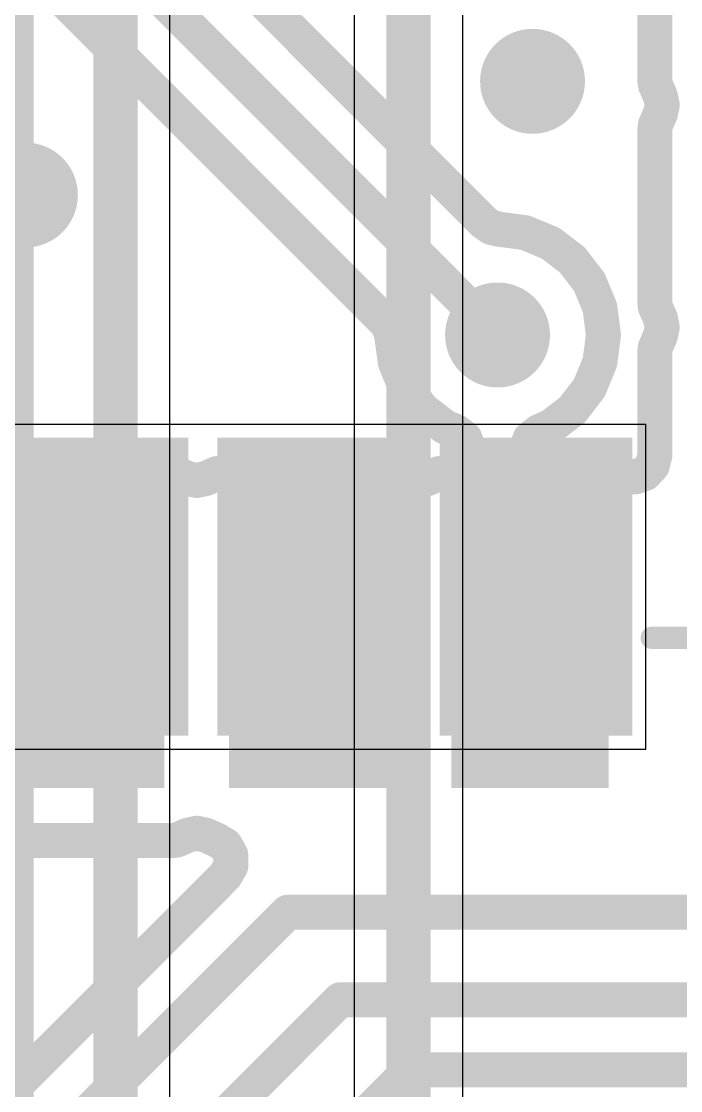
# Model space of a CAD drawing. Header units: inches. Extents: x 0 to 12.4, y -0.6 to 2.2.
# Drawn here: x 2.2088 to 2.3573, y 1.1023 to 1.3429 of the extents above; entities that cross this region are included whole.
import ezdxf

# ---------------------------------------------------------------- set-up
doc = ezdxf.new("R2010")
doc.units = ezdxf.units.IN
doc.header["$MEASUREMENT"] = 0
for name, color, linetype in [('Bottom Layer', 5, 'Continuous'), ('Dimension', 6, 'Continuous'), ('Top Layer', 1, 'Continuous'), ('Top Overlay', 2, 'Continuous'), ('Top Paste', 8, 'Continuous'), ('Top Solder', 216, 'Continuous')]:
    doc.layers.add(name, color=color, linetype=linetype)

# ---------------------------------------------------------------- blocks, each defined once
blk = doc.blocks.new('41_SMD_UFL_M______17')
at = {"layer": 'Top Layer'}
for points in [[(0.15748035, -0.37913385), (0.15748035, -0.32007875), (0.19291345, -0.32007875), (0.19291345, -0.37913385)], [(0.20748035, -0.37913385), (0.20748035, -0.32007875), (0.24291345, -0.32007875), (0.24291345, -0.37913385)], [(0.25748035, -0.37913385), (0.25748035, -0.32007875), (0.29291345, -0.32007875), (0.29291345, -0.37913385)]]:
    blk.add_hatch(color=1, dxfattribs=at).paths.add_polyline_path(points)
at = {"layer": 'Top Paste'}
for points in [[(0.15748035, -0.37913385), (0.15748035, -0.32007875), (0.19291345, -0.32007875), (0.19291345, -0.37913385)], [(0.20748035, -0.37913385), (0.20748035, -0.32007875), (0.24291345, -0.32007875), (0.24291345, -0.37913385)], [(0.25748035, -0.37913385), (0.25748035, -0.32007875), (0.29291345, -0.32007875), (0.29291345, -0.37913385)]]:
    blk.add_hatch(color=8, dxfattribs=at).paths.add_polyline_path(points)
at = {"layer": 'Top Solder'}
for points in [[(0.15348035, -0.38313385), (0.15348035, -0.31607875), (0.19691345, -0.31607875), (0.19691345, -0.38313385)], [(0.20348035, -0.38313385), (0.20348035, -0.31607875), (0.24691345, -0.31607875), (0.24691345, -0.38313385)], [(0.25348035, -0.38313385), (0.25348035, -0.31607875), (0.29691345, -0.31607875), (0.29691345, -0.38313385)]]:
    blk.add_hatch(color=216, dxfattribs=at).paths.add_polyline_path(points)
at = {"layer": 'Top Overlay', "const_width": 0.005}
blk.add_lwpolyline([(0.3012362, -0.3610788), (0.3561575, -0.3610788)], dxfattribs=at)
at = {"layer": 'Top Overlay', "const_width": 0.0025}
blk.add_lwpolyline([(0.2999862, -0.3610788, 1), (0.3024862, -0.3610788, 1)], format="xyb", close=True, dxfattribs=at)

msp = doc.modelspace()

# ---------------------------------------------------------------- hatches: boundary and pattern name
at = {"layer": 'Dimension'}
h = msp.add_hatch(color=6, dxfattribs=at)
edge = h.paths.add_edge_path()
edge.add_arc((2.3239116, 1.3294061), 0.011811, 0, 360)
h = msp.add_hatch(color=6, dxfattribs=at)
edge = h.paths.add_edge_path()
edge.add_arc((2.2097383, 1.3038155), 0.011811, 0, 360)
h = msp.add_hatch(color=6, dxfattribs=at)
edge = h.paths.add_edge_path()
edge.add_arc((2.3160376, 1.2723195), 0.011811, 0, 360)
h = msp.add_hatch(color=6, dxfattribs=at)
edge = h.paths.add_edge_path()
edge.add_arc((2.3160376, 1.2723195), 0.011811, 0, 360)
for points in [[(2.20560445, 1.22940605), (2.24103755, 1.22940605), (2.24103755, 1.17035095), (2.20560445, 1.17035095)], [(2.20560445, 1.22940605), (2.24103755, 1.22940605), (2.24103755, 1.17035095), (2.20560445, 1.17035095)], [(2.20560445, 1.22940605), (2.24103755, 1.22940605), (2.24103755, 1.17035095), (2.20560445, 1.17035095)], [(2.25560445, 1.22940605), (2.29103755, 1.22940605), (2.29103755, 1.17035095), (2.25560445, 1.17035095)], [(2.25560445, 1.22940605), (2.29103755, 1.22940605), (2.29103755, 1.17035095), (2.25560445, 1.17035095)], [(2.25560445, 1.22940605), (2.29103755, 1.22940605), (2.29103755, 1.17035095), (2.25560445, 1.17035095)], [(2.30560445, 1.22940605), (2.34103755, 1.22940605), (2.34103755, 1.17035095), (2.30560445, 1.17035095)]]:
    msp.add_hatch(color=6, dxfattribs=at).paths.add_polyline_path(points)

# ---------------------------------------------------------------- linework, layer by layer
at = {"layer": 'Bottom Layer'}
for p, q in [((2.2422351, 0.8030049), (2.2422351, 1.721)), ((2.2837649, 1.6666323), (2.2837649, 1.0479291)), ((2.3082351, 1.0479291), (2.3082351, 1.6666323))]:
    msp.add_line(p, q, dxfattribs=at)
at = {"layer": 'Bottom Layer', "const_width": 0.01}
for points in [[(2.23, 0.797937), (2.23, 1.721)], [(2.296, 1.010937), (2.296, 1.681)], [(2.2065966, 0.6254035), (2.2065966, 1.4204034)]]:
    msp.add_lwpolyline(points, dxfattribs=at)
at = {"layer": 'Dimension', "const_width": 0.007874}
for points in [[(2.2239476, 1.3867083), (2.3131026, 1.2975533)], [(2.2136754, 1.3746817), (2.3160376, 1.2723195)], [(2.3514509, 1.3297492), (2.3514509, 1.3684333)], [(2.208574, 1.3574841), (2.2908037, 1.2752545)], [(2.3514509, 1.3297485), (2.3514509, 1.3297492)], [(2.3514509, 1.3297485), (2.351451, 1.3296083)], [(2.351451, 1.3296083), (2.3514672, 1.3294686)], [(2.3514672, 1.3294682), (2.3514672, 1.3294686)], [(2.3514672, 1.3294682), (2.3514818, 1.3293421)], [(2.3514818, 1.3293421), (2.3515657, 1.328619)], [(2.3515657, 1.328619), (2.351714, 1.3282832)], [(2.351714, 1.3282831), (2.351714, 1.3282832)], [(2.351714, 1.3282831), (2.3526943, 1.326063)], [(2.3526943, 1.326063), (2.3531102, 1.3240911)], [(2.351714, 1.3198991), (2.3526943, 1.3221192)], [(2.3526943, 1.3221192), (2.3531102, 1.3240911)], [(2.3515657, 1.3195632), (2.3517139, 1.3198988)], [(2.3517139, 1.3198988), (2.351714, 1.3198991)], [(2.3514509, 1.318574), (2.3514671, 1.3187132)], [(2.3514509, 1.3184333), (2.3514509, 1.318574)], [(2.3514509, 1.2797492), (2.3514509, 1.3184333)], [(2.3514671, 1.3187137), (2.3515234, 1.3191985)], [(2.3514671, 1.3187132), (2.3514671, 1.3187137)], [(2.3515234, 1.3191985), (2.3515657, 1.3195632)], [(2.3131026, 1.2975533), (2.3146856, 1.2964954)], [(2.3146856, 1.2964954), (2.3160454, 1.2962246)], [(2.3160376, 1.2961652), (2.3160454, 1.2962246)], [(2.3160376, 1.2961652), (2.321892, 1.2953945)], [(2.321892, 1.2953945), (2.3218922, 1.2953945)], [(2.3218922, 1.2953945), (2.3222093, 1.2953527)], [(2.3222093, 1.2953527), (2.3225048, 1.2952303)], [(2.3225048, 1.2952303), (2.3225049, 1.2952302)], [(2.3225049, 1.2952302), (2.3276648, 1.2930929)], [(2.3276648, 1.2930929), (2.3279604, 1.2929705)], [(2.3279604, 1.2929705), (2.3328991, 1.2891809)], [(2.3328991, 1.2891809), (2.3366886, 1.2842423)], [(2.3366886, 1.2842423), (2.3390708, 1.2784912)], [(2.3514509, 1.2797485), (2.3514509, 1.2797492)], [(2.3514509, 1.2797485), (2.351451, 1.2796083)], [(2.351451, 1.2796083), (2.3514672, 1.2794686)], [(2.3514672, 1.2794682), (2.3514672, 1.2794686)], [(2.3514672, 1.2794682), (2.3514806, 1.2793525)], [(2.3514806, 1.2793525), (2.3515657, 1.278619)], [(2.3390708, 1.2784912), (2.3398833, 1.2723195)], [(2.3515657, 1.278619), (2.351714, 1.2782832)], [(2.351714, 1.2782831), (2.351714, 1.2782832)], [(2.351714, 1.2782831), (2.3526943, 1.276063)], [(2.2908037, 1.2752545), (2.2918616, 1.2736714)], [(2.3526943, 1.276063), (2.3531102, 1.2740911)], [(2.3526943, 1.2721192), (2.3531102, 1.2740911)], [(2.2918616, 1.2736714), (2.2921324, 1.2723117)], [(2.2921324, 1.2723117), (2.2921918, 1.2723195)], [(2.2921918, 1.2723195), (2.2929625, 1.266465)], [(2.3390708, 1.2661477), (2.3398833, 1.2723195)], [(2.351714, 1.2698991), (2.3526943, 1.2721192)], [(2.3514671, 1.2687137), (2.3515234, 1.2691985)], [(2.3515234, 1.2691985), (2.3515657, 1.2695632)], [(2.3515657, 1.2695632), (2.3517139, 1.2698988)], [(2.3517139, 1.2698988), (2.351714, 1.2698991)], [(2.3514509, 1.268574), (2.3514671, 1.2687132)], [(2.3514509, 1.2684333), (2.3514509, 1.268574)], [(2.3514509, 1.2684332), (2.3514509, 1.2684333)], [(2.3514509, 1.2452329), (2.3514509, 1.2684332)], [(2.3514671, 1.2687132), (2.3514671, 1.2687137)], [(2.2929625, 1.266465), (2.2929626, 1.2664648)], [(2.2929626, 1.2664648), (2.2930043, 1.2661477)], [(2.2930043, 1.2661477), (2.2931267, 1.2658522)], [(2.2931267, 1.2658522), (2.2931268, 1.2658521)], [(2.2931268, 1.2658521), (2.2950878, 1.2611178)], [(2.3366886, 1.2603966), (2.3390708, 1.2661477)], [(2.2950878, 1.2611178), (2.2953865, 1.2603966)], [(2.2953865, 1.2603966), (2.2991761, 1.255458)], [(2.3328991, 1.255458), (2.3366886, 1.2603966)], [(2.2991761, 1.255458), (2.3041147, 1.2516684)], [(2.3279604, 1.2516684), (2.3328991, 1.255458)], [(2.3041147, 1.2516684), (2.3066242, 1.2506289)], [(2.3066242, 1.2506289), (2.3087055, 1.2489882)], [(2.3233695, 1.2489882), (2.3254508, 1.2506289)], [(2.3254508, 1.2506289), (2.3279604, 1.2516684)], [(2.3087055, 1.2489882), (2.3096229, 1.2465018)], [(2.3224522, 1.2465017), (2.3233695, 1.2489882)], [(2.3091059, 1.2439024), (2.3096229, 1.2465018)], [(2.3224522, 1.2465017), (2.3229692, 1.2439024)], [(2.3508611, 1.2429068), (2.3514509, 1.2452329)], [(2.307307, 1.2419563), (2.3091059, 1.2439024)], [(2.3229692, 1.2439024), (2.3247683, 1.2419562)], [(2.3492342, 1.2411427), (2.3508611, 1.2429068)], [(2.2039791, 1.2412368), (2.2426631, 1.2412368)], [(2.2426631, 1.2412368), (2.2428039, 1.2412368)], [(2.2428039, 1.2412368), (2.2429431, 1.2412206)], [(2.2429431, 1.2412206), (2.2429436, 1.2412206)], [(2.2429436, 1.2412206), (2.2434283, 1.2411643)], [(2.2434283, 1.2411643), (2.2437931, 1.241122)], [(2.2437931, 1.241122), (2.2441289, 1.2409737)], [(2.2441289, 1.2409737), (2.2441292, 1.2409737)], [(2.2441292, 1.2409737), (2.2463491, 1.2399935)], [(2.2502928, 1.2399934), (2.2525129, 1.2409737)], [(2.2525129, 1.2409737), (2.2525131, 1.2409737)], [(2.2525131, 1.2409737), (2.2528489, 1.241122)], [(2.2528489, 1.241122), (2.2532137, 1.2411643)], [(2.2532137, 1.2411643), (2.2532138, 1.2411643)], [(2.2532138, 1.2411643), (2.2536981, 1.2412205)], [(2.2536981, 1.2412205), (2.2536985, 1.2412206)], [(2.2536985, 1.2412206), (2.2538382, 1.2412367)], [(2.2538382, 1.2412367), (2.2539783, 1.2412368)], [(2.2539783, 1.2412368), (2.2539791, 1.2412368)], [(2.2539791, 1.2412368), (2.2926631, 1.2412368)], [(2.2926631, 1.2412368), (2.2928039, 1.2412368)], [(2.2928039, 1.2412368), (2.2929431, 1.2412206)], [(2.2929431, 1.2412206), (2.2929436, 1.2412206)], [(2.2929436, 1.2412206), (2.2934283, 1.2411643)], [(2.2934283, 1.2411643), (2.2937931, 1.241122)], [(2.2937931, 1.241122), (2.2941289, 1.2409737)], [(2.2941289, 1.2409737), (2.2941292, 1.2409737)], [(2.2941292, 1.2409737), (2.2963491, 1.2399935)], [(2.3002928, 1.2399934), (2.3025129, 1.2409737)], [(2.3025129, 1.2409737), (2.3025131, 1.2409737)], [(2.3025131, 1.2409737), (2.3028489, 1.241122)], [(2.3028489, 1.241122), (2.3032137, 1.2411643)], [(2.3032137, 1.2411643), (2.3032138, 1.2411643)], [(2.3032138, 1.2411643), (2.3036981, 1.2412205)], [(2.3036981, 1.2412205), (2.3036985, 1.2412206)], [(2.3036985, 1.2412206), (2.3038382, 1.2412367)], [(2.3038382, 1.2412367), (2.3039784, 1.2412368)], [(2.3039784, 1.2412368), (2.3039791, 1.2412368)], [(2.3039791, 1.2412368), (2.3047563, 1.2412368)], [(2.3047563, 1.2412368), (2.307307, 1.2419563)], [(2.3247683, 1.2419562), (2.3273191, 1.2412368)], [(2.3273191, 1.2412368), (2.3426631, 1.2412368)], [(2.3426631, 1.2412368), (2.3428039, 1.2412368)], [(2.3428039, 1.2412368), (2.3429431, 1.2412206)], [(2.3429431, 1.2412206), (2.3429436, 1.2412206)], [(2.3429436, 1.2412206), (2.3434283, 1.2411643)], [(2.3434283, 1.2411643), (2.3437931, 1.241122)], [(2.3437931, 1.241122), (2.3441288, 1.2409738)], [(2.3441288, 1.2409738), (2.3441289, 1.2409737)], [(2.3441289, 1.2409737), (2.3443898, 1.2408586)], [(2.3443898, 1.2408586), (2.3445971, 1.240767)], [(2.3445971, 1.240767), (2.3469633, 1.240367)], [(2.3469633, 1.240367), (2.3492342, 1.2411427)], [(2.2463491, 1.2399935), (2.2483209, 1.2395775)], [(2.2483209, 1.2395775), (2.2502928, 1.2399934)], [(2.2963491, 1.2399935), (2.2983209, 1.2395775)], [(2.2983209, 1.2395775), (2.3002928, 1.2399934)], [(2.2038381, 1.1585202), (2.2428039, 1.1585203)], [(2.2428039, 1.1585203), (2.2437931, 1.158635)], [(2.2437931, 1.158635), (2.2463491, 1.1597636)], [(2.2463491, 1.1597636), (2.248321, 1.1601796)], [(2.248321, 1.1601796), (2.2502929, 1.1597636)], [(2.2502929, 1.1597636), (2.2506729, 1.1595958)], [(2.2506729, 1.1595958), (2.2525131, 1.1587833)], [(2.2525131, 1.1587833), (2.2525132, 1.1587833)], [(2.2525132, 1.1587833), (2.2525711, 1.1587577)], [(2.2525711, 1.1587577), (2.252849, 1.158635)], [(2.2528353, 1.158604), (2.252849, 1.158635)], [(2.2528353, 1.158604), (2.2547197, 1.1575075)], [(2.2547197, 1.1575075), (2.2559757, 1.1553199)], [(2.2559721, 1.1527974), (2.2559757, 1.1553199)], [(2.2547098, 1.1506135), (2.2559721, 1.1527974)], [(2.2016484, 1.0975521), (2.2547098, 1.1506135)], [(2.2136754, 1.0872801), (2.2687935, 1.1423982)], [(2.2687935, 1.1423982), (2.3711557, 1.1423982)], [(2.2333604, 1.0754691), (2.2806045, 1.1227132)], [(2.2806045, 1.1227132), (2.4144628, 1.1227132)], [(2.2569824, 1.067595), (2.2963525, 1.1069651)], [(2.2963525, 1.1069651), (2.4341478, 1.1069651)]]:
    msp.add_lwpolyline(points, dxfattribs=at)
at = {"layer": 'Dimension', "const_width": 0.003937}
for points in [[(2.3494824, 1.3297492, 1), (2.3534194, 1.3297492, 1)], [(2.3494824, 1.3297492, 1), (2.3534194, 1.3297492, 1)], [(2.3494824, 1.3297485, 1), (2.3534194, 1.3297485, 1)], [(2.3494824, 1.3297485, 1), (2.3534194, 1.3297485, 1)], [(2.3494825, 1.3296083, 1), (2.3534195, 1.3296083, 1)], [(2.3494825, 1.3296083, 1), (2.3534195, 1.3296083, 1)], [(2.3494987, 1.3294686, 1), (2.3534357, 1.3294686, 1)], [(2.3494987, 1.3294686, 1), (2.3534357, 1.3294686, 1)], [(2.3494987, 1.3294682, 1), (2.3534357, 1.3294682, 1)], [(2.3494987, 1.3294682, 1), (2.3534357, 1.3294682, 1)], [(2.3495133, 1.3293421, 1), (2.3534503, 1.3293421, 1)], [(2.3495133, 1.3293421, 1), (2.3534503, 1.3293421, 1)], [(2.3495972, 1.328619, 1), (2.3535342, 1.328619, 1)], [(2.3495972, 1.328619, 1), (2.3535342, 1.328619, 1)], [(2.3497455, 1.3282832, 1), (2.3536825, 1.3282832, 1)], [(2.3497455, 1.3282832, 1), (2.3536825, 1.3282832, 1)], [(2.3497455, 1.3282831, 1), (2.3536825, 1.3282831, 1)], [(2.3497455, 1.3282831, 1), (2.3536825, 1.3282831, 1)], [(2.3507258, 1.326063, 1), (2.3546628, 1.326063, 1)], [(2.3507258, 1.326063, 1), (2.3546628, 1.326063, 1)], [(2.3507258, 1.3221192, 1), (2.3546628, 1.3221192, 1)], [(2.3507258, 1.3221192, 1), (2.3546628, 1.3221192, 1)], [(2.3511417, 1.3240911, 1), (2.3550787, 1.3240911, 1)], [(2.3511417, 1.3240911, 1), (2.3550787, 1.3240911, 1)], [(2.3497454, 1.3198988, 1), (2.3536824, 1.3198988, 1)], [(2.3497454, 1.3198988, 1), (2.3536824, 1.3198988, 1)], [(2.3497455, 1.3198991, 1), (2.3536825, 1.3198991, 1)], [(2.3497455, 1.3198991, 1), (2.3536825, 1.3198991, 1)], [(2.3494824, 1.318574, 1), (2.3534194, 1.318574, 1)], [(2.3494824, 1.318574, 1), (2.3534194, 1.318574, 1)], [(2.3494824, 1.3184333, 1), (2.3534194, 1.3184333, 1)], [(2.3494824, 1.3184333, 1), (2.3534194, 1.3184333, 1)], [(2.3494986, 1.3187137, 1), (2.3534356, 1.3187137, 1)], [(2.3494986, 1.3187137, 1), (2.3534356, 1.3187137, 1)], [(2.3494986, 1.3187132, 1), (2.3534356, 1.3187132, 1)], [(2.3494986, 1.3187132, 1), (2.3534356, 1.3187132, 1)], [(2.3495549, 1.3191985, 1), (2.3534919, 1.3191985, 1)], [(2.3495549, 1.3191985, 1), (2.3534919, 1.3191985, 1)], [(2.3495972, 1.3195632, 1), (2.3535342, 1.3195632, 1)], [(2.3495972, 1.3195632, 1), (2.3535342, 1.3195632, 1)], [(2.3111341, 1.2975533, 1), (2.3150711, 1.2975533, 1)], [(2.3111341, 1.2975533, 1), (2.3150711, 1.2975533, 1)], [(2.3127171, 1.2964954, 1), (2.3166541, 1.2964954, 1)], [(2.3127171, 1.2964954, 1), (2.3166541, 1.2964954, 1)], [(2.3140691, 1.2961652, 1), (2.3180061, 1.2961652, 1)], [(2.3140691, 1.2961652, 1), (2.3180061, 1.2961652, 1)], [(2.3140769, 1.2962246, 1), (2.3180139, 1.2962246, 1)], [(2.3140769, 1.2962246, 1), (2.3180139, 1.2962246, 1)], [(2.3199235, 1.2953945, 1), (2.3238605, 1.2953945, 1)], [(2.3199235, 1.2953945, 1), (2.3238605, 1.2953945, 1)], [(2.3199237, 1.2953945, 1), (2.3238607, 1.2953945, 1)], [(2.3199237, 1.2953945, 1), (2.3238607, 1.2953945, 1)], [(2.3202408, 1.2953527, 1), (2.3241778, 1.2953527, 1)], [(2.3202408, 1.2953527, 1), (2.3241778, 1.2953527, 1)], [(2.3205363, 1.2952303, 1), (2.3244733, 1.2952303, 1)], [(2.3205363, 1.2952303, 1), (2.3244733, 1.2952303, 1)], [(2.3205364, 1.2952302, 1), (2.3244734, 1.2952302, 1)], [(2.3205364, 1.2952302, 1), (2.3244734, 1.2952302, 1)], [(2.3256963, 1.2930929, 1), (2.3296333, 1.2930929, 1)], [(2.3256963, 1.2930929, 1), (2.3296333, 1.2930929, 1)], [(2.3259919, 1.2929705, 1), (2.3299289, 1.2929705, 1)], [(2.3259919, 1.2929705, 1), (2.3299289, 1.2929705, 1)], [(2.3309306, 1.2891809, 1), (2.3348676, 1.2891809, 1)], [(2.3309306, 1.2891809, 1), (2.3348676, 1.2891809, 1)], [(2.3347201, 1.2842423, 1), (2.3386571, 1.2842423, 1)], [(2.3347201, 1.2842423, 1), (2.3386571, 1.2842423, 1)], [(2.3494824, 1.2797492, 1), (2.3534194, 1.2797492, 1)], [(2.3494824, 1.2797492, 1), (2.3534194, 1.2797492, 1)], [(2.3494824, 1.2797485, 1), (2.3534194, 1.2797485, 1)], [(2.3494824, 1.2797485, 1), (2.3534194, 1.2797485, 1)], [(2.3494825, 1.2796083, 1), (2.3534195, 1.2796083, 1)], [(2.3494825, 1.2796083, 1), (2.3534195, 1.2796083, 1)], [(2.3494987, 1.2794686, 1), (2.3534357, 1.2794686, 1)], [(2.3494987, 1.2794686, 1), (2.3534357, 1.2794686, 1)], [(2.3494987, 1.2794682, 1), (2.3534357, 1.2794682, 1)], [(2.3494987, 1.2794682, 1), (2.3534357, 1.2794682, 1)], [(2.3495121, 1.2793525, 1), (2.3534491, 1.2793525, 1)], [(2.3495121, 1.2793525, 1), (2.3534491, 1.2793525, 1)], [(2.3371023, 1.2784912, 1), (2.3410393, 1.2784912, 1)], [(2.3371023, 1.2784912, 1), (2.3410393, 1.2784912, 1)], [(2.3495972, 1.278619, 1), (2.3535342, 1.278619, 1)], [(2.3495972, 1.278619, 1), (2.3535342, 1.278619, 1)], [(2.3497455, 1.2782832, 1), (2.3536825, 1.2782832, 1)], [(2.3497455, 1.2782832, 1), (2.3536825, 1.2782832, 1)], [(2.3497455, 1.2782831, 1), (2.3536825, 1.2782831, 1)], [(2.3497455, 1.2782831, 1), (2.3536825, 1.2782831, 1)], [(2.2888352, 1.2752545, 1), (2.2927722, 1.2752545, 1)], [(2.2888352, 1.2752545, 1), (2.2927722, 1.2752545, 1)], [(2.3507258, 1.276063, 1), (2.3546628, 1.276063, 1)], [(2.3507258, 1.276063, 1), (2.3546628, 1.276063, 1)], [(2.3511417, 1.2740911, 1), (2.3550787, 1.2740911, 1)], [(2.3511417, 1.2740911, 1), (2.3550787, 1.2740911, 1)], [(2.2898931, 1.2736714, 1), (2.2938301, 1.2736714, 1)], [(2.2898931, 1.2736714, 1), (2.2938301, 1.2736714, 1)], [(2.2901639, 1.2723117, 1), (2.2941009, 1.2723117, 1)], [(2.2901639, 1.2723117, 1), (2.2941009, 1.2723117, 1)], [(2.2902233, 1.2723195, 1), (2.2941603, 1.2723195, 1)], [(2.2902233, 1.2723195, 1), (2.2941603, 1.2723195, 1)], [(2.3140691, 1.2723195, 1), (2.3180061, 1.2723195, 1)], [(2.3379148, 1.2723195, 1), (2.3418518, 1.2723195, 1)], [(2.3379148, 1.2723195, 1), (2.3418518, 1.2723195, 1)], [(2.3507258, 1.2721192, 1), (2.3546628, 1.2721192, 1)], [(2.3507258, 1.2721192, 1), (2.3546628, 1.2721192, 1)], [(2.3495549, 1.2691985, 1), (2.3534919, 1.2691985, 1)], [(2.3495549, 1.2691985, 1), (2.3534919, 1.2691985, 1)], [(2.3495972, 1.2695632, 1), (2.3535342, 1.2695632, 1)], [(2.3495972, 1.2695632, 1), (2.3535342, 1.2695632, 1)], [(2.3497454, 1.2698988, 1), (2.3536824, 1.2698988, 1)], [(2.3497454, 1.2698988, 1), (2.3536824, 1.2698988, 1)], [(2.3497455, 1.2698991, 1), (2.3536825, 1.2698991, 1)], [(2.3497455, 1.2698991, 1), (2.3536825, 1.2698991, 1)], [(2.3494824, 1.268574, 1), (2.3534194, 1.268574, 1)], [(2.3494824, 1.268574, 1), (2.3534194, 1.268574, 1)], [(2.3494824, 1.2684333, 1), (2.3534194, 1.2684333, 1)], [(2.3494824, 1.2684333, 1), (2.3534194, 1.2684333, 1)], [(2.3494824, 1.2684332, 1), (2.3534194, 1.2684332, 1)], [(2.3494824, 1.2684332, 1), (2.3534194, 1.2684332, 1)], [(2.3494986, 1.2687137, 1), (2.3534356, 1.2687137, 1)], [(2.3494986, 1.2687137, 1), (2.3534356, 1.2687137, 1)], [(2.3494986, 1.2687132, 1), (2.3534356, 1.2687132, 1)], [(2.3494986, 1.2687132, 1), (2.3534356, 1.2687132, 1)], [(2.290994, 1.266465, 1), (2.294931, 1.266465, 1)], [(2.290994, 1.266465, 1), (2.294931, 1.266465, 1)], [(2.2909941, 1.2664648, 1), (2.2949311, 1.2664648, 1)], [(2.2909941, 1.2664648, 1), (2.2949311, 1.2664648, 1)], [(2.2910358, 1.2661477, 1), (2.2949728, 1.2661477, 1)], [(2.2910358, 1.2661477, 1), (2.2949728, 1.2661477, 1)], [(2.2911582, 1.2658522, 1), (2.2950952, 1.2658522, 1)], [(2.2911582, 1.2658522, 1), (2.2950952, 1.2658522, 1)], [(2.2911583, 1.2658521, 1), (2.2950953, 1.2658521, 1)], [(2.2911583, 1.2658521, 1), (2.2950953, 1.2658521, 1)], [(2.3371023, 1.2661477, 1), (2.3410393, 1.2661477, 1)], [(2.3371023, 1.2661477, 1), (2.3410393, 1.2661477, 1)], [(2.2931193, 1.2611178, 1), (2.2970563, 1.2611178, 1)], [(2.2931193, 1.2611178, 1), (2.2970563, 1.2611178, 1)], [(2.293418, 1.2603966, 1), (2.297355, 1.2603966, 1)], [(2.293418, 1.2603966, 1), (2.297355, 1.2603966, 1)], [(2.3347201, 1.2603966, 1), (2.3386571, 1.2603966, 1)], [(2.3347201, 1.2603966, 1), (2.3386571, 1.2603966, 1)], [(2.2972076, 1.255458, 1), (2.3011446, 1.255458, 1)], [(2.2972076, 1.255458, 1), (2.3011446, 1.255458, 1)], [(2.3309306, 1.255458, 1), (2.3348676, 1.255458, 1)], [(2.3309306, 1.255458, 1), (2.3348676, 1.255458, 1)], [(2.3021462, 1.2516684, 1), (2.3060832, 1.2516684, 1)], [(2.3021462, 1.2516684, 1), (2.3060832, 1.2516684, 1)], [(2.3046557, 1.2506289, 1), (2.3085927, 1.2506289, 1)], [(2.3046557, 1.2506289, 1), (2.3085927, 1.2506289, 1)], [(2.3234823, 1.2506289, 1), (2.3274193, 1.2506289, 1)], [(2.3234823, 1.2506289, 1), (2.3274193, 1.2506289, 1)], [(2.3259919, 1.2516684, 1), (2.3299289, 1.2516684, 1)], [(2.3259919, 1.2516684, 1), (2.3299289, 1.2516684, 1)], [(2.306737, 1.2489882, 1), (2.310674, 1.2489882, 1)], [(2.306737, 1.2489882, 1), (2.310674, 1.2489882, 1)], [(2.321401, 1.2489882, 1), (2.325338, 1.2489882, 1)], [(2.321401, 1.2489882, 1), (2.325338, 1.2489882, 1)], [(2.3076544, 1.2465018, 1), (2.3115914, 1.2465018, 1)], [(2.3076544, 1.2465018, 1), (2.3115914, 1.2465018, 1)], [(2.3204837, 1.2465017, 1), (2.3244207, 1.2465017, 1)], [(2.3204837, 1.2465017, 1), (2.3244207, 1.2465017, 1)], [(2.3494824, 1.2452329, 1), (2.3534194, 1.2452329, 1)], [(2.3494824, 1.2452329, 1), (2.3534194, 1.2452329, 1)], [(2.3071374, 1.2439024, 1), (2.3110744, 1.2439024, 1)], [(2.3071374, 1.2439024, 1), (2.3110744, 1.2439024, 1)], [(2.3210007, 1.2439024, 1), (2.3249377, 1.2439024, 1)], [(2.3210007, 1.2439024, 1), (2.3249377, 1.2439024, 1)], [(2.3488926, 1.2429068, 1), (2.3528296, 1.2429068, 1)], [(2.3488926, 1.2429068, 1), (2.3528296, 1.2429068, 1)], [(2.2406946, 1.2412368, 1), (2.2446316, 1.2412368, 1)], [(2.2406946, 1.2412368, 1), (2.2446316, 1.2412368, 1)], [(2.2408354, 1.2412368, 1), (2.2447724, 1.2412368, 1)], [(2.2408354, 1.2412368, 1), (2.2447724, 1.2412368, 1)], [(2.2409746, 1.2412206, 1), (2.2449116, 1.2412206, 1)], [(2.2409746, 1.2412206, 1), (2.2449116, 1.2412206, 1)], [(2.2409751, 1.2412206, 1), (2.2449121, 1.2412206, 1)], [(2.2409751, 1.2412206, 1), (2.2449121, 1.2412206, 1)], [(2.2414598, 1.2411643, 1), (2.2453968, 1.2411643, 1)], [(2.2414598, 1.2411643, 1), (2.2453968, 1.2411643, 1)], [(2.2418246, 1.241122, 1), (2.2457616, 1.241122, 1)], [(2.2418246, 1.241122, 1), (2.2457616, 1.241122, 1)], [(2.2421604, 1.2409737, 1), (2.2460974, 1.2409737, 1)], [(2.2421604, 1.2409737, 1), (2.2460974, 1.2409737, 1)], [(2.2421607, 1.2409737, 1), (2.2460977, 1.2409737, 1)], [(2.2421607, 1.2409737, 1), (2.2460977, 1.2409737, 1)], [(2.2505444, 1.2409737, 1), (2.2544814, 1.2409737, 1)], [(2.2505444, 1.2409737, 1), (2.2544814, 1.2409737, 1)], [(2.2505446, 1.2409737, 1), (2.2544816, 1.2409737, 1)], [(2.2505446, 1.2409737, 1), (2.2544816, 1.2409737, 1)], [(2.2508804, 1.241122, 1), (2.2548174, 1.241122, 1)], [(2.2508804, 1.241122, 1), (2.2548174, 1.241122, 1)], [(2.2512452, 1.2411643, 1), (2.2551822, 1.2411643, 1)], [(2.2512452, 1.2411643, 1), (2.2551822, 1.2411643, 1)], [(2.2512453, 1.2411643, 1), (2.2551823, 1.2411643, 1)], [(2.2512453, 1.2411643, 1), (2.2551823, 1.2411643, 1)], [(2.2517296, 1.2412205, 1), (2.2556666, 1.2412205, 1)], [(2.2517296, 1.2412205, 1), (2.2556666, 1.2412205, 1)], [(2.25173, 1.2412206, 1), (2.255667, 1.2412206, 1)], [(2.25173, 1.2412206, 1), (2.255667, 1.2412206, 1)], [(2.2518697, 1.2412367, 1), (2.2558067, 1.2412367, 1)], [(2.2518697, 1.2412367, 1), (2.2558067, 1.2412367, 1)], [(2.2520098, 1.2412368, 1), (2.2559468, 1.2412368, 1)], [(2.2520098, 1.2412368, 1), (2.2559468, 1.2412368, 1)], [(2.2520106, 1.2412368, 1), (2.2559476, 1.2412368, 1)], [(2.2520106, 1.2412368, 1), (2.2559476, 1.2412368, 1)], [(2.2906946, 1.2412368, 1), (2.2946316, 1.2412368, 1)], [(2.2906946, 1.2412368, 1), (2.2946316, 1.2412368, 1)], [(2.2908354, 1.2412368, 1), (2.2947724, 1.2412368, 1)], [(2.2908354, 1.2412368, 1), (2.2947724, 1.2412368, 1)], [(2.2909746, 1.2412206, 1), (2.2949116, 1.2412206, 1)], [(2.2909746, 1.2412206, 1), (2.2949116, 1.2412206, 1)], [(2.2909751, 1.2412206, 1), (2.2949121, 1.2412206, 1)], [(2.2909751, 1.2412206, 1), (2.2949121, 1.2412206, 1)], [(2.2914598, 1.2411643, 1), (2.2953968, 1.2411643, 1)], [(2.2914598, 1.2411643, 1), (2.2953968, 1.2411643, 1)], [(2.2918246, 1.241122, 1), (2.2957616, 1.241122, 1)], [(2.2918246, 1.241122, 1), (2.2957616, 1.241122, 1)], [(2.2921604, 1.2409737, 1), (2.2960974, 1.2409737, 1)], [(2.2921604, 1.2409737, 1), (2.2960974, 1.2409737, 1)], [(2.2921607, 1.2409737, 1), (2.2960977, 1.2409737, 1)], [(2.2921607, 1.2409737, 1), (2.2960977, 1.2409737, 1)], [(2.3005444, 1.2409737, 1), (2.3044814, 1.2409737, 1)], [(2.3005444, 1.2409737, 1), (2.3044814, 1.2409737, 1)], [(2.3005446, 1.2409737, 1), (2.3044816, 1.2409737, 1)], [(2.3005446, 1.2409737, 1), (2.3044816, 1.2409737, 1)], [(2.3008804, 1.241122, 1), (2.3048174, 1.241122, 1)], [(2.3008804, 1.241122, 1), (2.3048174, 1.241122, 1)], [(2.3012452, 1.2411643, 1), (2.3051822, 1.2411643, 1)], [(2.3012452, 1.2411643, 1), (2.3051822, 1.2411643, 1)], [(2.3012453, 1.2411643, 1), (2.3051823, 1.2411643, 1)], [(2.3012453, 1.2411643, 1), (2.3051823, 1.2411643, 1)], [(2.3017296, 1.2412205, 1), (2.3056666, 1.2412205, 1)], [(2.3017296, 1.2412205, 1), (2.3056666, 1.2412205, 1)], [(2.30173, 1.2412206, 1), (2.305667, 1.2412206, 1)], [(2.30173, 1.2412206, 1), (2.305667, 1.2412206, 1)], [(2.3018697, 1.2412367, 1), (2.3058067, 1.2412367, 1)], [(2.3018697, 1.2412367, 1), (2.3058067, 1.2412367, 1)], [(2.3020099, 1.2412368, 1), (2.3059469, 1.2412368, 1)], [(2.3020099, 1.2412368, 1), (2.3059469, 1.2412368, 1)], [(2.3020106, 1.2412368, 1), (2.3059476, 1.2412368, 1)], [(2.3020106, 1.2412368, 1), (2.3059476, 1.2412368, 1)], [(2.3027878, 1.2412368, 1), (2.3067248, 1.2412368, 1)], [(2.3027878, 1.2412368, 1), (2.3067248, 1.2412368, 1)], [(2.3053385, 1.2419563, 1), (2.3092755, 1.2419563, 1)], [(2.3053385, 1.2419563, 1), (2.3092755, 1.2419563, 1)], [(2.3227998, 1.2419562, 1), (2.3267368, 1.2419562, 1)], [(2.3227998, 1.2419562, 1), (2.3267368, 1.2419562, 1)], [(2.3253506, 1.2412368, 1), (2.3292876, 1.2412368, 1)], [(2.3253506, 1.2412368, 1), (2.3292876, 1.2412368, 1)], [(2.3406946, 1.2412368, 1), (2.3446316, 1.2412368, 1)], [(2.3406946, 1.2412368, 1), (2.3446316, 1.2412368, 1)], [(2.3408354, 1.2412368, 1), (2.3447724, 1.2412368, 1)], [(2.3408354, 1.2412368, 1), (2.3447724, 1.2412368, 1)], [(2.3409746, 1.2412206, 1), (2.3449116, 1.2412206, 1)], [(2.3409746, 1.2412206, 1), (2.3449116, 1.2412206, 1)], [(2.3409751, 1.2412206, 1), (2.3449121, 1.2412206, 1)], [(2.3409751, 1.2412206, 1), (2.3449121, 1.2412206, 1)], [(2.3414598, 1.2411643, 1), (2.3453968, 1.2411643, 1)], [(2.3414598, 1.2411643, 1), (2.3453968, 1.2411643, 1)], [(2.3418246, 1.241122, 1), (2.3457616, 1.241122, 1)], [(2.3418246, 1.241122, 1), (2.3457616, 1.241122, 1)], [(2.3421603, 1.2409738, 1), (2.3460973, 1.2409738, 1)], [(2.3421603, 1.2409738, 1), (2.3460973, 1.2409738, 1)], [(2.3421604, 1.2409737, 1), (2.3460974, 1.2409737, 1)], [(2.3421604, 1.2409737, 1), (2.3460974, 1.2409737, 1)], [(2.3424213, 1.2408586, 1), (2.3463583, 1.2408586, 1)], [(2.3424213, 1.2408586, 1), (2.3463583, 1.2408586, 1)], [(2.3426286, 1.240767, 1), (2.3465656, 1.240767, 1)], [(2.3426286, 1.240767, 1), (2.3465656, 1.240767, 1)], [(2.3449948, 1.240367, 1), (2.3489318, 1.240367, 1)], [(2.3449948, 1.240367, 1), (2.3489318, 1.240367, 1)], [(2.3472657, 1.2411427, 1), (2.3512027, 1.2411427, 1)], [(2.3472657, 1.2411427, 1), (2.3512027, 1.2411427, 1)], [(2.2443806, 1.2399935, 1), (2.2483176, 1.2399935, 1)], [(2.2443806, 1.2399935, 1), (2.2483176, 1.2399935, 1)], [(2.2463524, 1.2395775, 1), (2.2502894, 1.2395775, 1)], [(2.2463524, 1.2395775, 1), (2.2502894, 1.2395775, 1)], [(2.2483243, 1.2399934, 1), (2.2522613, 1.2399934, 1)], [(2.2483243, 1.2399934, 1), (2.2522613, 1.2399934, 1)], [(2.2943806, 1.2399935, 1), (2.2983176, 1.2399935, 1)], [(2.2943806, 1.2399935, 1), (2.2983176, 1.2399935, 1)], [(2.2963524, 1.2395775, 1), (2.3002894, 1.2395775, 1)], [(2.2963524, 1.2395775, 1), (2.3002894, 1.2395775, 1)], [(2.2983243, 1.2399934, 1), (2.3022613, 1.2399934, 1)], [(2.2983243, 1.2399934, 1), (2.3022613, 1.2399934, 1)], [(2.2408354, 1.1585203, 1), (2.2447724, 1.1585203, 1)], [(2.2408354, 1.1585203, 1), (2.2447724, 1.1585203, 1)], [(2.2418246, 1.158635, 1), (2.2457616, 1.158635, 1)], [(2.2418246, 1.158635, 1), (2.2457616, 1.158635, 1)], [(2.2443806, 1.1597636, 1), (2.2483176, 1.1597636, 1)], [(2.2443806, 1.1597636, 1), (2.2483176, 1.1597636, 1)], [(2.2463525, 1.1601796, 1), (2.2502895, 1.1601796, 1)], [(2.2463525, 1.1601796, 1), (2.2502895, 1.1601796, 1)], [(2.2483244, 1.1597636, 1), (2.2522614, 1.1597636, 1)], [(2.2483244, 1.1597636, 1), (2.2522614, 1.1597636, 1)], [(2.2487044, 1.1595958, 1), (2.2526414, 1.1595958, 1)], [(2.2487044, 1.1595958, 1), (2.2526414, 1.1595958, 1)], [(2.2505446, 1.1587833, 1), (2.2544816, 1.1587833, 1)], [(2.2505446, 1.1587833, 1), (2.2544816, 1.1587833, 1)], [(2.2505447, 1.1587833, 1), (2.2544817, 1.1587833, 1)], [(2.2505447, 1.1587833, 1), (2.2544817, 1.1587833, 1)], [(2.2506026, 1.1587577, 1), (2.2545396, 1.1587577, 1)], [(2.2506026, 1.1587577, 1), (2.2545396, 1.1587577, 1)], [(2.2508668, 1.158604, 1), (2.2548038, 1.158604, 1)], [(2.2508668, 1.158604, 1), (2.2548038, 1.158604, 1)], [(2.2508805, 1.158635, 1), (2.2548175, 1.158635, 1)], [(2.2508805, 1.158635, 1), (2.2548175, 1.158635, 1)], [(2.2527512, 1.1575075, 1), (2.2566882, 1.1575075, 1)], [(2.2527512, 1.1575075, 1), (2.2566882, 1.1575075, 1)], [(2.2540072, 1.1553199, 1), (2.2579442, 1.1553199, 1)], [(2.2540072, 1.1553199, 1), (2.2579442, 1.1553199, 1)], [(2.2540036, 1.1527974, 1), (2.2579406, 1.1527974, 1)], [(2.2540036, 1.1527974, 1), (2.2579406, 1.1527974, 1)], [(2.2527413, 1.1506135, 1), (2.2566783, 1.1506135, 1)], [(2.2527413, 1.1506135, 1), (2.2566783, 1.1506135, 1)], [(2.266825, 1.1423982, 1), (2.270762, 1.1423982, 1)], [(2.266825, 1.1423982, 1), (2.270762, 1.1423982, 1)], [(2.278636, 1.1227132, 1), (2.282573, 1.1227132, 1)], [(2.278636, 1.1227132, 1), (2.282573, 1.1227132, 1)], [(2.294384, 1.1069651, 1), (2.298321, 1.1069651, 1)], [(2.294384, 1.1069651, 1), (2.298321, 1.1069651, 1)]]:
    msp.add_lwpolyline(points, format="xyb", close=True, dxfattribs=at)
at = {"layer": 'Top Layer'}
for p, q in [((2.2449764, 1.2521731), (2.2044096, 1.2521731)), ((2.2499765, 1.2521732), (2.2449764, 1.2521731)), ((2.2544096, 1.2521731), (2.2499765, 1.2521732)), ((2.2949764, 1.2521731), (2.2544096, 1.2521731)), ((2.2999765, 1.2521732), (2.2949764, 1.2521731)), ((2.3044096, 1.2521731), (2.2999765, 1.2521732)), ((2.3494095, 1.2521731), (2.3044096, 1.2521731)), ((2.3494095, 1.1791181), (2.3494095, 1.2521731)), ((2.2044096, 1.1791181), (2.2449764, 1.1791181)), ((2.2449764, 1.1791181), (2.2494095, 1.179118)), ((2.2494095, 1.179118), (2.2544096, 1.1791181)), ((2.2544096, 1.1791181), (2.2949764, 1.1791181)), ((2.2949764, 1.1791181), (2.2994095, 1.179118)), ((2.2994095, 1.179118), (2.3044096, 1.1791181)), ((2.3044096, 1.1791181), (2.3494095, 1.1791181))]:
    msp.add_line(p, q, dxfattribs=at)

# ---------------------------------------------------------------- block references
msp.add_blockref('41_SMD_UFL_M______17', (2.0494961, 1.5652519))

doc.saveas('drawing.dxf')
